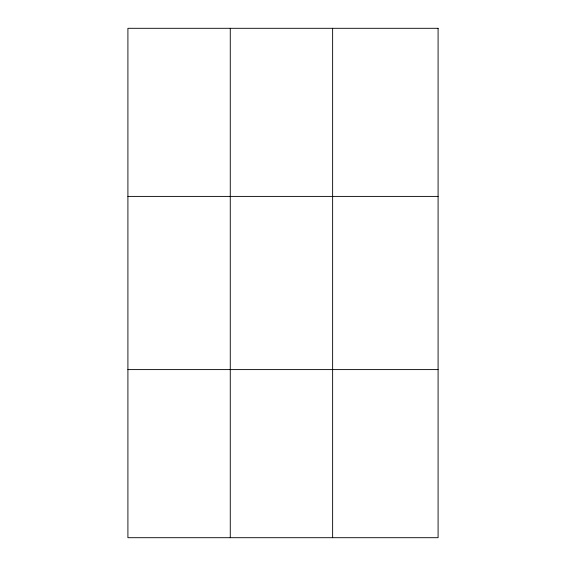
<?xml version="1.0" encoding="UTF-8"?>
<svg xmlns="http://www.w3.org/2000/svg" width="566" height="566" viewBox="0 0 566 566"><rect width="100%" height="100%" fill="white"/><g stroke="black" fill="none" stroke-linecap="round" stroke-linejoin="round"><path stroke-width="0.85" d="M230.27 28.3L230.27 537.7M332.631 28.3L332.631 537.7M127.909 196.402L438.091 196.402M127.909 369.598L438.091 369.598M438.091 28.3L438.091 537.7L127.909 537.7L127.909 28.3L438.091 28.3"/></g></svg>
